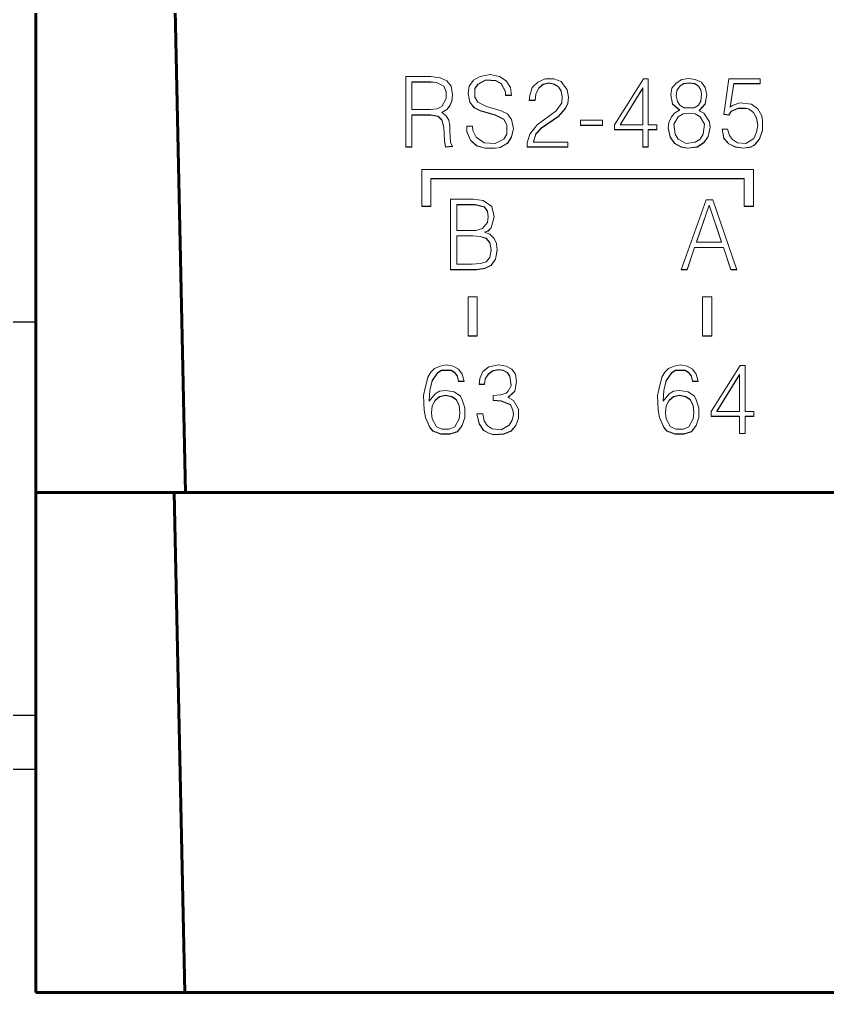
# Model space of a CAD drawing. Header units: millimetres. Extents: x 0 to 53000, y -591 to 24400.
# Drawn here: x 2784.81 to 2802.36, y 2860.15 to 2881.27 of the extents above; entities that cross this region are included whole.
import ezdxf
from ezdxf.enums import TextEntityAlignment as Align

# ---------------------------------------------------------------- set-up
doc = ezdxf.new("R2010")
doc.units = ezdxf.units.MM
doc.linetypes.add('K5LT_BASIC', pattern=[0])
doc.linetypes.add('K5LT_THIN', pattern=[0])
doc.layers.add('Основная', color=7, linetype='Continuous', lineweight=30)
doc.styles.add('текст', font='isocpeui.ttf')

# ---------------------------------------------------------------- blocks, each defined once
blk = doc.blocks.new('БП60А')
at = {"layer": 'Основная', "linetype": 'Continuous', "lineweight": 30}
for p, q in [((35, -23.7), (35, -30.3)), ((35, -30.3), (22.42, -30.3)), ((35, -30.3), (35, -38.836)), ((35, -38.836), (33.02, -38.836)), ((35, -40), (35, -38.836)), ((33.02, -40), (35, -40))]:
    blk.add_line(p, q, dxfattribs=at)
at = {"layer": 'Основная', "style": 'текст'}
blk.add_attdef('№', text='', height=20, dxfattribs=at).set_placement((16, -52), align=Align.MIDDLE_CENTER)
blk = doc.blocks.new('Программируемое реле ПР102')
at = {"layer": 'Основная', "linetype": 'K5LT_BASIC', "lineweight": 60}
for p, q in [((-3, -34), (-3, -22.5)), ((0, -22.5), (0.25, -34)), ((-3, -44.85), (-3, -34)), ((0.25, -34), (-3, -34)), ((0, -34), (0.236, -44.85)), ((116.75, -34), (0.25, -34)), ((0.236, -44.85), (-3, -44.85)), ((116.764, -44.85), (0.236, -44.85))]:
    blk.add_line(p, q, dxfattribs=at)
at = {"layer": 'Основная', "linetype": 'K5LT_THIN', "lineweight": 18}
for p, q in [((5.576, -24.97), (5.029, -24.97)), ((5.029, -24.97), (5.029, -26.501)), ((5.576, -25.084), (5.162, -25.084)), ((5.162, -25.084), (5.162, -25.09)), ((5.576, -25.09), (5.162, -25.09)), ((5.162, -25.09), (5.162, -25.689)), ((5.776, -24.996), (5.576, -24.97)), ((5.696, -25.098), (5.576, -25.084)), ((5.576, -25.084), (5.576, -25.09)), ((5.696, -25.103), (5.576, -25.09)), ((5.696, -25.098), (5.696, -25.103)), ((5.856, -25.177), (5.696, -25.098)), ((5.856, -25.183), (5.696, -25.103)), ((5.922, -25.063), (5.776, -24.996)), ((6.016, -25.183), (5.922, -25.063)), ((6.502, -25.05), (6.409, -25.183)), ((6.649, -24.97), (6.502, -25.05)), ((6.596, -25.138), (6.769, -25.044)), ((6.596, -25.143), (6.769, -25.05)), ((6.862, -24.93), (6.649, -24.97)), ((6.769, -25.044), (6.769, -25.05)), ((6.769, -25.044), (6.982, -25.058)), ((6.769, -25.05), (6.982, -25.063)), ((7.062, -24.97), (6.862, -24.93)), ((6.982, -25.058), (7.102, -25.124)), ((6.982, -25.058), (6.982, -25.063)), ((6.982, -25.063), (7.102, -25.129)), ((7.209, -25.063), (7.062, -24.97)), ((7.102, -25.124), (7.196, -25.297)), ((7.102, -25.124), (7.102, -25.129)), ((7.102, -25.129), (7.196, -25.303)), ((7.302, -25.209), (7.209, -25.063)), ((7.896, -25.09), (7.776, -25.209)), ((8.056, -25.023), (7.896, -25.09)), ((8.016, -25.138), (8.136, -25.111)), ((8.016, -25.143), (8.136, -25.116)), ((8.242, -25.023), (8.056, -25.023)), ((8.136, -25.111), (8.136, -25.116)), ((8.136, -25.111), (8.256, -25.138)), ((8.136, -25.116), (8.256, -25.143)), ((8.402, -25.076), (8.242, -25.023)), ((8.536, -25.263), (8.402, -25.076)), ((10.189, -25.023), (9.563, -26.021)), ((10.296, -25.023), (10.189, -25.023)), ((10.296, -26.021), (10.296, -25.023)), ((10.903, -25.116), (10.809, -25.223)), ((11.023, -25.036), (10.903, -25.116)), ((11.063, -25.124), (10.983, -25.177)), ((11.063, -25.129), (10.983, -25.183)), ((11.169, -25.01), (11.023, -25.036)), ((11.183, -25.111), (11.063, -25.124)), ((11.183, -25.116), (11.063, -25.129)), ((11.063, -25.124), (11.063, -25.129)), ((11.316, -25.036), (11.169, -25.01)), ((11.183, -25.111), (11.183, -25.116)), ((11.303, -25.124), (11.183, -25.111)), ((11.303, -25.129), (11.183, -25.116)), ((11.383, -25.177), (11.303, -25.124)), ((11.303, -25.124), (11.303, -25.129)), ((11.383, -25.183), (11.303, -25.129)), ((11.449, -25.09), (11.316, -25.036)), ((11.529, -25.209), (11.449, -25.09)), ((12.043, -25.023), (11.936, -25.795)), ((12.723, -25.023), (12.043, -25.023)), ((12.069, -25.63), (12.149, -25.124)), ((12.069, -25.635), (12.149, -25.129)), ((12.149, -25.124), (12.723, -25.124)), ((12.149, -25.124), (12.149, -25.129)), ((12.149, -25.129), (12.723, -25.129)), ((12.723, -25.129), (12.723, -25.023)), ((5.856, -25.177), (5.856, -25.183)), ((5.909, -25.297), (5.856, -25.177)), ((5.909, -25.303), (5.856, -25.183)), ((5.909, -25.297), (5.909, -25.303)), ((5.909, -25.449), (5.909, -25.303)), ((6.042, -25.369), (6.016, -25.183)), ((6.409, -25.183), (6.382, -25.342)), ((6.383, -25.339), (6.422, -25.524)), ((6.529, -25.231), (6.596, -25.138)), ((6.529, -25.236), (6.596, -25.143)), ((6.529, -25.231), (6.529, -25.236)), ((6.529, -25.422), (6.529, -25.236)), ((6.596, -25.138), (6.596, -25.143)), ((7.196, -25.297), (7.196, -25.303)), ((7.196, -25.303), (7.196, -25.382)), ((7.329, -25.382), (7.302, -25.209)), ((7.776, -25.209), (7.722, -25.382)), ((7.856, -25.351), (7.922, -25.217)), ((7.856, -25.356), (7.922, -25.223)), ((7.922, -25.217), (8.016, -25.138)), ((7.922, -25.223), (8.016, -25.143)), ((7.922, -25.217), (7.922, -25.223)), ((8.016, -25.138), (8.016, -25.143)), ((8.256, -25.138), (8.349, -25.191)), ((8.256, -25.138), (8.256, -25.143)), ((8.256, -25.143), (8.349, -25.196)), ((8.349, -25.191), (8.402, -25.284)), ((8.349, -25.191), (8.349, -25.196)), ((8.349, -25.196), (8.402, -25.289)), ((8.402, -25.284), (8.402, -25.289)), ((8.402, -25.284), (8.429, -25.417)), ((8.402, -25.289), (8.429, -25.422)), ((8.562, -25.422), (8.536, -25.263)), ((10.176, -25.217), (9.683, -26.016)), ((10.176, -25.223), (9.683, -26.021)), ((10.176, -25.217), (10.176, -25.223)), ((10.176, -26.021), (10.176, -25.223)), ((10.809, -25.223), (10.783, -25.369)), ((10.916, -25.271), (10.903, -25.39)), ((10.916, -25.276), (10.903, -25.396)), ((10.983, -25.177), (10.916, -25.271)), ((10.983, -25.183), (10.916, -25.276)), ((10.916, -25.271), (10.916, -25.276)), ((10.983, -25.177), (10.983, -25.183)), ((11.436, -25.257), (11.383, -25.177)), ((11.383, -25.177), (11.383, -25.183)), ((11.436, -25.263), (11.383, -25.183)), ((11.436, -25.257), (11.436, -25.263)), ((11.449, -25.351), (11.436, -25.257)), ((11.449, -25.356), (11.436, -25.263)), ((11.569, -25.369), (11.529, -25.209)), ((5.816, -25.622), (5.909, -25.449)), ((5.989, -25.603), (6.029, -25.497)), ((5.989, -25.609), (6.029, -25.502)), ((6.029, -25.497), (6.042, -25.367)), ((6.029, -25.502), (6.042, -25.369)), ((6.029, -25.497), (6.029, -25.502)), ((6.382, -25.342), (6.422, -25.529)), ((6.422, -25.524), (6.516, -25.643)), ((6.422, -25.524), (6.422, -25.529)), ((6.422, -25.529), (6.516, -25.649)), ((6.596, -25.529), (6.529, -25.422)), ((6.782, -25.622), (6.596, -25.529)), ((7.196, -25.377), (7.328, -25.377)), ((7.196, -25.382), (7.329, -25.382)), ((7.722, -25.382), (7.709, -25.489)), ((7.709, -25.489), (7.842, -25.489)), ((7.71, -25.484), (7.842, -25.484)), ((7.842, -25.484), (7.856, -25.351)), ((7.842, -25.489), (7.856, -25.356)), ((7.842, -25.484), (7.842, -25.489)), ((7.856, -25.351), (7.856, -25.356)), ((8.416, -25.542), (8.296, -25.715)), ((8.429, -25.422), (8.416, -25.542)), ((8.429, -25.417), (8.429, -25.422)), ((8.496, -25.657), (8.549, -25.55)), ((8.549, -25.55), (8.562, -25.42)), ((8.549, -25.555), (8.562, -25.422)), ((8.549, -25.55), (8.549, -25.555)), ((10.783, -25.366), (10.823, -25.564)), ((10.783, -25.369), (10.823, -25.569)), ((10.903, -25.39), (10.903, -25.396)), ((10.903, -25.396), (10.929, -25.516)), ((10.929, -25.516), (10.983, -25.595)), ((11.383, -25.595), (11.436, -25.502)), ((11.436, -25.502), (11.449, -25.356)), ((11.449, -25.351), (11.449, -25.356)), ((11.529, -25.564), (11.569, -25.367)), ((11.529, -25.569), (11.569, -25.369)), ((12.283, -25.542), (12.136, -25.595)), ((12.536, -25.569), (12.283, -25.542)), ((5.162, -25.689), (5.562, -25.689)), ((5.562, -25.689), (5.709, -25.675)), ((5.709, -25.675), (5.816, -25.622)), ((5.816, -25.75), (5.922, -25.683)), ((5.816, -25.755), (5.922, -25.689)), ((5.816, -25.75), (5.816, -25.755)), ((5.909, -25.822), (5.816, -25.755)), ((5.922, -25.683), (5.989, -25.603)), ((5.922, -25.689), (5.989, -25.609)), ((5.922, -25.683), (5.922, -25.689)), ((5.989, -25.603), (5.989, -25.609)), ((6.516, -25.643), (6.649, -25.71)), ((6.516, -25.643), (6.516, -25.649)), ((6.516, -25.649), (6.649, -25.715)), ((6.649, -25.71), (6.969, -25.803)), ((6.649, -25.71), (6.649, -25.715)), ((6.649, -25.715), (6.969, -25.808)), ((7.102, -25.715), (6.782, -25.622)), ((7.236, -25.782), (7.102, -25.715)), ((8.296, -25.715), (7.882, -26.021)), ((8.349, -25.83), (8.496, -25.657)), ((8.349, -25.835), (8.496, -25.662)), ((8.496, -25.662), (8.549, -25.555)), ((8.496, -25.657), (8.496, -25.662)), ((10.823, -25.564), (10.969, -25.697)), ((10.823, -25.564), (10.823, -25.569)), ((10.823, -25.569), (10.969, -25.702)), ((10.969, -25.702), (10.863, -25.768)), ((10.969, -25.697), (10.969, -25.702)), ((10.983, -25.595), (11.076, -25.649)), ((11.183, -25.763), (11.049, -25.777)), ((11.076, -25.649), (11.289, -25.649)), ((11.183, -25.763), (11.183, -25.768)), ((11.316, -25.777), (11.183, -25.763)), ((11.289, -25.649), (11.383, -25.595)), ((11.396, -25.71), (11.529, -25.564)), ((11.396, -25.715), (11.529, -25.569)), ((11.396, -25.71), (11.396, -25.715)), ((11.503, -25.768), (11.396, -25.715)), ((11.529, -25.564), (11.529, -25.569)), ((12.043, -25.803), (12.096, -25.723)), ((12.043, -25.808), (12.096, -25.728)), ((12.136, -25.595), (12.069, -25.635)), ((12.069, -25.63), (12.069, -25.635)), ((12.096, -25.723), (12.243, -25.657)), ((12.096, -25.728), (12.243, -25.662)), ((12.096, -25.723), (12.096, -25.728)), ((12.243, -25.657), (12.403, -25.657)), ((12.243, -25.657), (12.243, -25.662)), ((12.243, -25.662), (12.403, -25.662)), ((12.403, -25.657), (12.403, -25.662)), ((12.403, -25.657), (12.469, -25.67)), ((12.403, -25.662), (12.469, -25.675)), ((12.469, -25.67), (12.576, -25.75)), ((12.469, -25.67), (12.469, -25.675)), ((12.469, -25.675), (12.576, -25.755)), ((12.67, -25.675), (12.536, -25.569)), ((12.576, -25.75), (12.576, -25.755)), ((12.576, -25.75), (12.643, -25.87)), ((12.576, -25.755), (12.643, -25.875)), ((12.763, -25.822), (12.67, -25.675)), ((5.162, -25.803), (5.162, -25.808)), ((5.162, -25.803), (5.576, -25.803)), ((5.162, -26.501), (5.162, -25.808)), ((5.162, -25.808), (5.576, -25.808)), ((5.576, -25.803), (5.736, -25.83)), ((5.576, -25.803), (5.576, -25.808)), ((5.576, -25.808), (5.736, -25.835)), ((5.736, -25.83), (5.816, -25.91)), ((5.736, -25.83), (5.736, -25.835)), ((5.736, -25.835), (5.816, -25.915)), ((5.816, -25.91), (5.816, -25.915)), ((5.816, -25.91), (5.856, -26.069)), ((5.816, -25.915), (5.856, -26.075)), ((5.962, -25.915), (5.909, -25.822)), ((5.989, -26.035), (5.962, -25.915)), ((6.969, -25.803), (6.969, -25.808)), ((6.969, -25.803), (7.156, -25.896)), ((6.969, -25.808), (7.156, -25.902)), ((7.156, -25.896), (7.156, -25.902)), ((7.156, -25.896), (7.222, -26.016)), ((7.156, -25.902), (7.222, -26.021)), ((7.329, -25.902), (7.236, -25.782)), ((7.369, -26.101), (7.329, -25.902)), ((7.976, -26.083), (8.349, -25.83)), ((7.976, -26.088), (8.349, -25.835)), ((8.349, -25.83), (8.349, -25.835)), ((9.303, -25.915), (8.823, -25.915)), ((8.823, -25.915), (8.823, -26.035)), ((9.303, -26.035), (9.303, -25.915)), ((10.743, -25.968), (10.729, -26.088)), ((10.796, -25.848), (10.743, -25.968)), ((10.863, -25.768), (10.796, -25.848)), ((10.943, -25.843), (10.849, -26.003)), ((10.943, -25.848), (10.849, -26.008)), ((11.049, -25.777), (10.943, -25.843)), ((11.049, -25.782), (10.943, -25.848)), ((10.943, -25.843), (10.943, -25.848)), ((11.183, -25.768), (11.049, -25.782)), ((11.049, -25.777), (11.049, -25.782)), ((11.316, -25.782), (11.183, -25.768)), ((11.316, -25.777), (11.316, -25.782)), ((11.423, -25.843), (11.316, -25.777)), ((11.423, -25.848), (11.316, -25.782)), ((11.516, -26.003), (11.423, -25.843)), ((11.423, -25.843), (11.423, -25.848)), ((11.516, -26.008), (11.423, -25.848)), ((11.623, -25.955), (11.503, -25.768)), ((11.636, -26.075), (11.623, -25.955)), ((11.936, -25.795), (12.043, -25.808)), ((11.937, -25.79), (12.043, -25.803)), ((12.043, -25.803), (12.043, -25.808)), ((12.643, -25.87), (12.643, -25.875)), ((12.643, -25.87), (12.67, -26.029)), ((12.643, -25.875), (12.67, -26.035)), ((12.776, -25.928), (12.763, -25.822)), ((12.776, -26.141), (12.776, -25.928)), ((5.856, -26.069), (5.869, -26.362)), ((5.856, -26.069), (5.856, -26.075)), ((5.856, -26.075), (5.869, -26.367)), ((5.989, -26.168), (5.989, -26.035)), ((6.002, -26.394), (5.989, -26.168)), ((6.476, -26.048), (6.356, -26.048)), ((6.356, -26.048), (6.356, -26.168)), ((6.356, -26.163), (6.436, -26.349)), ((6.356, -26.168), (6.436, -26.354)), ((6.489, -26.141), (6.476, -26.048)), ((6.556, -26.288), (6.489, -26.141)), ((7.222, -26.016), (7.222, -26.021)), ((7.222, -26.021), (7.222, -26.221)), ((7.329, -26.282), (7.369, -26.099)), ((7.329, -26.288), (7.369, -26.101)), ((7.882, -26.021), (7.722, -26.221)), ((7.856, -26.216), (7.976, -26.083)), ((7.856, -26.221), (7.976, -26.088)), ((7.976, -26.083), (7.976, -26.088)), ((8.823, -26.029), (9.303, -26.029)), ((8.823, -26.035), (9.303, -26.035)), ((9.563, -26.021), (9.563, -26.128)), ((9.563, -26.123), (10.176, -26.123)), ((9.563, -26.128), (10.176, -26.128)), ((9.683, -26.016), (9.683, -26.021)), ((9.683, -26.021), (10.176, -26.021)), ((10.176, -26.123), (10.176, -26.128)), ((10.176, -26.128), (10.176, -26.501)), ((10.483, -26.021), (10.296, -26.021)), ((10.296, -26.123), (10.296, -26.128)), ((10.296, -26.123), (10.483, -26.123)), ((10.296, -26.501), (10.296, -26.128)), ((10.296, -26.128), (10.483, -26.128)), ((10.483, -26.128), (10.483, -26.021)), ((10.729, -26.088), (10.769, -26.288)), ((10.73, -26.085), (10.769, -26.282)), ((10.849, -26.003), (10.849, -26.008)), ((10.849, -26.008), (10.876, -26.221)), ((11.489, -26.221), (11.516, -26.008)), ((11.516, -26.003), (11.516, -26.008)), ((11.596, -26.269), (11.636, -26.071)), ((11.596, -26.274), (11.636, -26.075)), ((12.016, -26.115), (11.896, -26.115)), ((11.896, -26.115), (11.936, -26.314)), ((11.897, -26.115), (11.936, -26.309)), ((12.056, -26.248), (12.016, -26.115)), ((12.643, -26.181), (12.589, -26.314)), ((12.67, -26.035), (12.643, -26.181)), ((12.67, -26.029), (12.67, -26.035)), ((12.71, -26.322), (12.776, -26.136)), ((12.71, -26.328), (12.776, -26.141)), ((5.869, -26.362), (5.896, -26.495)), ((5.869, -26.362), (5.869, -26.367)), ((5.869, -26.367), (5.896, -26.501)), ((6.042, -26.487), (6.002, -26.394)), ((6.436, -26.349), (6.436, -26.354)), ((6.436, -26.349), (6.569, -26.469)), ((6.436, -26.354), (6.569, -26.474)), ((6.729, -26.407), (6.556, -26.288)), ((7.156, -26.328), (6.969, -26.421)), ((7.222, -26.221), (7.156, -26.328)), ((7.236, -26.415), (7.329, -26.282)), ((7.236, -26.421), (7.329, -26.288)), ((7.329, -26.282), (7.329, -26.288)), ((7.722, -26.221), (7.669, -26.407)), ((7.802, -26.389), (7.856, -26.216)), ((7.802, -26.394), (7.856, -26.221)), ((7.802, -26.389), (7.802, -26.394)), ((8.549, -26.394), (7.802, -26.394)), ((7.856, -26.216), (7.856, -26.221)), ((8.549, -26.501), (8.549, -26.394)), ((10.769, -26.282), (10.863, -26.415)), ((10.769, -26.282), (10.769, -26.288)), ((10.769, -26.288), (10.863, -26.421)), ((10.876, -26.221), (10.943, -26.328)), ((10.943, -26.328), (11.116, -26.421)), ((11.116, -26.421), (11.316, -26.394)), ((11.316, -26.394), (11.423, -26.328)), ((11.423, -26.328), (11.489, -26.221)), ((11.503, -26.402), (11.596, -26.269)), ((11.503, -26.407), (11.596, -26.274)), ((11.596, -26.269), (11.596, -26.274)), ((11.936, -26.309), (11.936, -26.314)), ((11.936, -26.309), (12.043, -26.429)), ((11.936, -26.314), (12.043, -26.434)), ((12.123, -26.341), (12.056, -26.248)), ((12.229, -26.407), (12.123, -26.341)), ((12.589, -26.314), (12.416, -26.421)), ((12.603, -26.455), (12.71, -26.322)), ((12.603, -26.461), (12.71, -26.328)), ((12.71, -26.322), (12.71, -26.328)), ((5.029, -26.495), (5.162, -26.495)), ((5.029, -26.501), (5.162, -26.501)), ((5.896, -26.495), (6.04, -26.482)), ((5.896, -26.501), (6.042, -26.487)), ((5.896, -26.495), (5.896, -26.501)), ((6.569, -26.469), (6.756, -26.522)), ((6.569, -26.469), (6.569, -26.474)), ((6.569, -26.474), (6.756, -26.527)), ((6.969, -26.421), (6.729, -26.407)), ((6.756, -26.522), (6.969, -26.522)), ((6.756, -26.522), (6.756, -26.527)), ((6.756, -26.527), (6.969, -26.527)), ((6.969, -26.522), (7.076, -26.509)), ((6.969, -26.527), (7.076, -26.514)), ((6.969, -26.522), (6.969, -26.527)), ((7.076, -26.509), (7.236, -26.415)), ((7.076, -26.514), (7.236, -26.421)), ((7.076, -26.509), (7.076, -26.514)), ((7.236, -26.415), (7.236, -26.421)), ((7.669, -26.407), (7.669, -26.501)), ((7.669, -26.495), (8.549, -26.495)), ((7.669, -26.501), (8.549, -26.501)), ((10.176, -26.495), (10.296, -26.495)), ((10.176, -26.501), (10.296, -26.501)), ((10.863, -26.415), (10.863, -26.421)), ((10.863, -26.415), (11.009, -26.495)), ((10.863, -26.421), (11.009, -26.501)), ((11.009, -26.495), (11.009, -26.501)), ((11.009, -26.495), (11.156, -26.522)), ((11.009, -26.501), (11.156, -26.527)), ((11.156, -26.522), (11.356, -26.495)), ((11.156, -26.527), (11.356, -26.501)), ((11.156, -26.522), (11.156, -26.527)), ((11.356, -26.495), (11.503, -26.402)), ((11.356, -26.501), (11.503, -26.407)), ((11.356, -26.495), (11.356, -26.501)), ((11.503, -26.402), (11.503, -26.407)), ((12.043, -26.429), (12.189, -26.495)), ((12.043, -26.429), (12.043, -26.434)), ((12.043, -26.434), (12.189, -26.501)), ((12.189, -26.495), (12.189, -26.501)), ((12.189, -26.495), (12.363, -26.522)), ((12.189, -26.501), (12.363, -26.527)), ((12.416, -26.421), (12.229, -26.407)), ((12.363, -26.522), (12.523, -26.495)), ((12.363, -26.527), (12.523, -26.501)), ((12.363, -26.522), (12.363, -26.527)), ((12.523, -26.495), (12.603, -26.455)), ((12.523, -26.501), (12.603, -26.461)), ((12.523, -26.495), (12.523, -26.501)), ((12.603, -26.455), (12.603, -26.461)), ((5.376, -26.99), (5.376, -27.788)), ((12.576, -26.99), (5.376, -26.99)), ((12.576, -27.789), (12.576, -26.99)), ((5.576, -27.184), (5.576, -27.189)), ((5.576, -27.184), (12.376, -27.185)), ((5.576, -27.788), (5.576, -27.189)), ((5.576, -27.189), (12.376, -27.19)), ((12.376, -27.185), (12.376, -27.19)), ((12.376, -27.19), (12.376, -27.789)), ((6.496, -27.632), (6.003, -27.632)), ((6.003, -27.632), (6.003, -29.163)), ((6.71, -27.659), (6.496, -27.632)), ((6.896, -27.792), (6.71, -27.659)), ((11.552, -27.645), (11.006, -29.163)), ((11.699, -27.645), (11.552, -27.645)), ((12.219, -29.163), (11.699, -27.645)), ((5.376, -27.783), (5.576, -27.783)), ((5.376, -27.788), (5.576, -27.788)), ((6.136, -27.746), (6.136, -27.752)), ((6.536, -27.746), (6.136, -27.746)), ((6.136, -27.752), (6.136, -28.311)), ((6.536, -27.752), (6.136, -27.752)), ((6.536, -27.746), (6.536, -27.752)), ((6.736, -27.8), (6.536, -27.746)), ((6.736, -27.805), (6.536, -27.752)), ((6.736, -27.8), (6.736, -27.805)), ((6.803, -27.893), (6.736, -27.8)), ((6.803, -27.898), (6.736, -27.805)), ((6.95, -28.018), (6.896, -27.792)), ((11.619, -27.76), (11.339, -28.559)), ((11.619, -27.765), (11.339, -28.564)), ((11.886, -28.559), (11.619, -27.76)), ((11.619, -27.76), (11.619, -27.765)), ((11.886, -28.564), (11.619, -27.765)), ((12.376, -27.784), (12.576, -27.784)), ((12.376, -27.789), (12.576, -27.789)), ((6.803, -27.893), (6.803, -27.898)), ((6.816, -28.013), (6.803, -27.893)), ((6.816, -28.018), (6.803, -27.898)), ((6.803, -28.138), (6.816, -28.018)), ((6.816, -28.013), (6.816, -28.018)), ((6.883, -28.252), (6.949, -28.015)), ((6.883, -28.258), (6.95, -28.018)), ((6.55, -28.311), (6.696, -28.271)), ((6.696, -28.271), (6.803, -28.138)), ((6.816, -28.319), (6.883, -28.252)), ((6.816, -28.324), (6.883, -28.258)), ((6.883, -28.252), (6.883, -28.258)), ((6.136, -28.311), (6.55, -28.311)), ((6.483, -28.426), (6.136, -28.426)), ((6.136, -28.426), (6.136, -28.431)), ((6.136, -28.431), (6.136, -29.043)), ((6.483, -28.431), (6.136, -28.431)), ((6.483, -28.426), (6.483, -28.431)), ((6.643, -28.439), (6.483, -28.426)), ((6.643, -28.444), (6.483, -28.431)), ((6.776, -28.479), (6.643, -28.439)), ((6.643, -28.439), (6.643, -28.444)), ((6.776, -28.484), (6.643, -28.444)), ((6.736, -28.346), (6.816, -28.319)), ((6.736, -28.351), (6.816, -28.324)), ((6.736, -28.346), (6.736, -28.351)), ((6.856, -28.391), (6.736, -28.351)), ((6.856, -28.572), (6.776, -28.479)), ((6.776, -28.479), (6.776, -28.484)), ((6.856, -28.577), (6.776, -28.484)), ((6.816, -28.319), (6.816, -28.324)), ((6.95, -28.484), (6.856, -28.391)), ((7.003, -28.591), (6.95, -28.484)), ((6.856, -28.572), (6.856, -28.577)), ((6.883, -28.732), (6.856, -28.572)), ((6.883, -28.737), (6.856, -28.577)), ((7.016, -28.737), (7.003, -28.591)), ((11.139, -29.158), (11.299, -28.679)), ((11.139, -29.163), (11.299, -28.684)), ((11.299, -28.679), (11.299, -28.684)), ((11.299, -28.679), (11.926, -28.679)), ((11.299, -28.684), (11.926, -28.684)), ((11.339, -28.559), (11.339, -28.564)), ((11.339, -28.564), (11.886, -28.564)), ((11.886, -28.559), (11.886, -28.564)), ((11.926, -28.679), (12.086, -29.158)), ((11.926, -28.679), (11.926, -28.684)), ((11.926, -28.684), (12.086, -29.163)), ((6.776, -28.99), (6.856, -28.897)), ((6.856, -28.897), (6.883, -28.737)), ((6.883, -28.732), (6.883, -28.737)), ((6.883, -29.065), (6.976, -28.931)), ((6.976, -28.931), (7.016, -28.733)), ((6.976, -28.937), (7.016, -28.737)), ((6.976, -28.931), (6.976, -28.937)), ((6.136, -29.043), (6.47, -29.043)), ((6.47, -29.043), (6.656, -29.03)), ((6.563, -29.158), (6.75, -29.131)), ((6.563, -29.163), (6.75, -29.136)), ((6.656, -29.03), (6.776, -28.99)), ((6.75, -29.131), (6.883, -29.065)), ((6.75, -29.136), (6.883, -29.07)), ((6.75, -29.131), (6.75, -29.136)), ((6.883, -29.07), (6.976, -28.937)), ((6.883, -29.065), (6.883, -29.07)), ((6.003, -29.158), (6.563, -29.158)), ((6.003, -29.163), (6.563, -29.163)), ((6.563, -29.158), (6.563, -29.163)), ((11.006, -29.163), (11.139, -29.163)), ((11.007, -29.158), (11.139, -29.158)), ((11.139, -29.158), (11.139, -29.163)), ((12.086, -29.158), (12.086, -29.163)), ((12.086, -29.158), (12.217, -29.158)), ((12.086, -29.163), (12.219, -29.163)), ((6.382, -29.754), (6.382, -30.603)), ((6.582, -29.754), (6.382, -29.754)), ((6.582, -30.603), (6.582, -29.754)), ((11.672, -29.754), (11.472, -29.754)), ((11.472, -29.754), (11.472, -30.603)), ((11.672, -30.603), (11.672, -29.754)), ((6.382, -30.598), (6.582, -30.598)), ((6.382, -30.603), (6.582, -30.603)), ((11.472, -30.598), (11.672, -30.598)), ((11.472, -30.603), (11.672, -30.603)), ((5.91, -31.229), (5.776, -31.256)), ((6.056, -31.256), (5.91, -31.229)), ((7.05, -31.229), (6.836, -31.269)), ((7.21, -31.256), (7.05, -31.229)), ((10.99, -31.229), (10.856, -31.256)), ((11.136, -31.256), (10.99, -31.229)), ((12.29, -31.242), (11.663, -32.241)), ((12.396, -31.242), (12.29, -31.242)), ((12.396, -32.241), (12.396, -31.242)), ((5.576, -31.389), (5.51, -31.495)), ((5.656, -31.309), (5.576, -31.389)), ((5.603, -31.57), (5.723, -31.397)), ((5.603, -31.575), (5.723, -31.402)), ((5.776, -31.256), (5.656, -31.309)), ((5.723, -31.397), (5.803, -31.344)), ((5.723, -31.402), (5.803, -31.349)), ((5.723, -31.397), (5.723, -31.402)), ((5.803, -31.344), (5.803, -31.349)), ((5.803, -31.344), (6.016, -31.344)), ((5.803, -31.349), (6.016, -31.349)), ((6.016, -31.344), (6.096, -31.397)), ((6.016, -31.344), (6.016, -31.349)), ((6.016, -31.349), (6.096, -31.402)), ((6.176, -31.322), (6.056, -31.256)), ((6.096, -31.397), (6.15, -31.477)), ((6.096, -31.397), (6.096, -31.402)), ((6.096, -31.402), (6.15, -31.482)), ((6.256, -31.429), (6.176, -31.322)), ((6.296, -31.588), (6.256, -31.429)), ((6.703, -31.375), (6.636, -31.522)), ((6.836, -31.269), (6.703, -31.375)), ((6.756, -31.53), (6.823, -31.423)), ((6.756, -31.535), (6.823, -31.429)), ((6.823, -31.423), (6.916, -31.357)), ((6.823, -31.429), (6.916, -31.362)), ((6.823, -31.423), (6.823, -31.429)), ((6.916, -31.357), (7.036, -31.33)), ((6.916, -31.362), (7.036, -31.335)), ((6.916, -31.357), (6.916, -31.362)), ((7.036, -31.33), (7.143, -31.344)), ((7.036, -31.33), (7.036, -31.335)), ((7.036, -31.335), (7.143, -31.349)), ((7.143, -31.344), (7.143, -31.349)), ((7.143, -31.344), (7.236, -31.397)), ((7.143, -31.349), (7.236, -31.402)), ((7.33, -31.322), (7.21, -31.256)), ((7.236, -31.397), (7.29, -31.477)), ((7.236, -31.397), (7.236, -31.402)), ((7.236, -31.402), (7.29, -31.482)), ((7.41, -31.429), (7.33, -31.322)), ((7.436, -31.588), (7.41, -31.429)), ((10.656, -31.389), (10.59, -31.495)), ((10.736, -31.309), (10.656, -31.389)), ((10.683, -31.57), (10.803, -31.397)), ((10.683, -31.575), (10.803, -31.402)), ((10.856, -31.256), (10.736, -31.309)), ((10.803, -31.397), (10.883, -31.344)), ((10.803, -31.402), (10.883, -31.349)), ((10.803, -31.397), (10.803, -31.402)), ((10.883, -31.344), (11.096, -31.344)), ((10.883, -31.344), (10.883, -31.349)), ((10.883, -31.349), (11.096, -31.349)), ((11.096, -31.344), (11.176, -31.397)), ((11.096, -31.344), (11.096, -31.349)), ((11.096, -31.349), (11.176, -31.402)), ((11.256, -31.322), (11.136, -31.256)), ((11.176, -31.397), (11.176, -31.402)), ((11.176, -31.397), (11.23, -31.477)), ((11.176, -31.402), (11.23, -31.482)), ((11.336, -31.429), (11.256, -31.322)), ((11.376, -31.588), (11.336, -31.429)), ((12.276, -31.437), (11.783, -32.236)), ((12.276, -31.442), (11.783, -32.241)), ((12.276, -31.437), (12.276, -31.442)), ((12.276, -32.241), (12.276, -31.442)), ((5.51, -31.495), (5.443, -31.762)), ((5.55, -31.783), (5.603, -31.57)), ((5.55, -31.788), (5.603, -31.575)), ((5.603, -31.57), (5.603, -31.575)), ((6.15, -31.477), (6.176, -31.583)), ((6.15, -31.477), (6.15, -31.482)), ((6.15, -31.482), (6.176, -31.588)), ((6.176, -31.583), (6.295, -31.583)), ((6.176, -31.583), (6.176, -31.588)), ((6.176, -31.588), (6.296, -31.588)), ((6.636, -31.522), (6.623, -31.655)), ((6.623, -31.65), (6.743, -31.65)), ((6.623, -31.655), (6.743, -31.655)), ((6.743, -31.65), (6.756, -31.53)), ((6.743, -31.655), (6.756, -31.535)), ((6.743, -31.65), (6.743, -31.655)), ((6.756, -31.53), (6.756, -31.535)), ((7.29, -31.477), (7.29, -31.482)), ((7.29, -31.477), (7.316, -31.676)), ((7.29, -31.482), (7.316, -31.682)), ((7.316, -31.676), (7.316, -31.682)), ((7.396, -31.796), (7.436, -31.586)), ((7.396, -31.801), (7.436, -31.588)), ((10.59, -31.495), (10.523, -31.762)), ((10.63, -31.783), (10.683, -31.57)), ((10.63, -31.788), (10.683, -31.575)), ((10.683, -31.57), (10.683, -31.575)), ((11.23, -31.477), (11.256, -31.583)), ((11.23, -31.477), (11.23, -31.482)), ((11.23, -31.482), (11.256, -31.588)), ((11.256, -31.583), (11.256, -31.588)), ((11.256, -31.583), (11.375, -31.583)), ((11.256, -31.588), (11.376, -31.588)), ((5.443, -31.762), (5.416, -31.895)), ((5.536, -32.009), (5.55, -31.783)), ((5.536, -32.015), (5.55, -31.788)), ((5.67, -31.855), (5.536, -32.015)), ((5.55, -31.783), (5.55, -31.788)), ((5.763, -31.801), (5.67, -31.855)), ((5.896, -31.788), (5.763, -31.801)), ((6.083, -31.815), (5.896, -31.788)), ((6.216, -31.908), (6.083, -31.815)), ((7.09, -31.881), (6.93, -31.895)), ((7.21, -31.841), (7.09, -31.881)), ((7.25, -31.801), (7.21, -31.841)), ((7.316, -31.682), (7.25, -31.801)), ((7.25, -31.929), (7.396, -31.796)), ((7.25, -31.935), (7.396, -31.801)), ((7.396, -31.796), (7.396, -31.801)), ((10.523, -31.762), (10.496, -31.895)), ((10.616, -32.009), (10.63, -31.783)), ((10.616, -32.015), (10.63, -31.788)), ((10.75, -31.855), (10.616, -32.015)), ((10.63, -31.783), (10.63, -31.788)), ((10.843, -31.801), (10.75, -31.855)), ((10.976, -31.788), (10.843, -31.801)), ((11.163, -31.815), (10.976, -31.788)), ((11.296, -31.908), (11.163, -31.815)), ((5.416, -31.894), (5.43, -32.209)), ((5.416, -31.895), (5.43, -32.214)), ((5.536, -32.009), (5.536, -32.015)), ((5.67, -31.996), (5.603, -32.116)), ((5.67, -32.001), (5.603, -32.121)), ((5.763, -31.916), (5.67, -31.996)), ((5.763, -31.921), (5.67, -32.001)), ((5.67, -31.996), (5.67, -32.001)), ((5.896, -31.889), (5.763, -31.916)), ((5.896, -31.895), (5.763, -31.921)), ((5.763, -31.916), (5.763, -31.921)), ((6.03, -31.916), (5.896, -31.889)), ((5.896, -31.889), (5.896, -31.895)), ((6.03, -31.921), (5.896, -31.895)), ((6.123, -31.983), (6.03, -31.916)), ((6.03, -31.916), (6.03, -31.921)), ((6.123, -31.988), (6.03, -31.921)), ((6.19, -32.102), (6.123, -31.983)), ((6.123, -31.983), (6.123, -31.988)), ((6.19, -32.108), (6.123, -31.988)), ((6.256, -31.988), (6.216, -31.908)), ((6.31, -32.161), (6.256, -31.988)), ((6.93, -31.895), (6.93, -32.001)), ((6.93, -31.996), (7.103, -32.009)), ((6.93, -32.001), (7.103, -32.015)), ((7.103, -32.009), (7.303, -32.089)), ((7.103, -32.009), (7.103, -32.015)), ((7.103, -32.015), (7.303, -32.094)), ((7.25, -31.929), (7.25, -31.935)), ((7.37, -32.001), (7.25, -31.935)), ((7.303, -32.089), (7.303, -32.094)), ((7.303, -32.089), (7.356, -32.209)), ((7.303, -32.094), (7.356, -32.214)), ((7.476, -32.188), (7.37, -32.001)), ((10.496, -31.894), (10.51, -32.209)), ((10.496, -31.895), (10.51, -32.214)), ((10.616, -32.009), (10.616, -32.015)), ((10.75, -31.996), (10.683, -32.116)), ((10.75, -32.001), (10.683, -32.121)), ((10.843, -31.916), (10.75, -31.996)), ((10.843, -31.921), (10.75, -32.001)), ((10.75, -31.996), (10.75, -32.001)), ((10.976, -31.889), (10.843, -31.916)), ((10.976, -31.895), (10.843, -31.921)), ((10.843, -31.916), (10.843, -31.921)), ((10.976, -31.889), (10.976, -31.895)), ((11.11, -31.916), (10.976, -31.889)), ((11.11, -31.921), (10.976, -31.895)), ((11.203, -31.983), (11.11, -31.916)), ((11.11, -31.916), (11.11, -31.921)), ((11.203, -31.988), (11.11, -31.921)), ((11.203, -31.983), (11.203, -31.988)), ((11.27, -32.102), (11.203, -31.983)), ((11.27, -32.108), (11.203, -31.988)), ((11.336, -31.988), (11.296, -31.908)), ((11.39, -32.161), (11.336, -31.988)), ((5.43, -32.209), (5.456, -32.369)), ((5.43, -32.209), (5.43, -32.214)), ((5.43, -32.214), (5.456, -32.374)), ((5.603, -32.116), (5.59, -32.262)), ((5.603, -32.121), (5.59, -32.267)), ((5.59, -32.262), (5.59, -32.267)), ((5.59, -32.267), (5.603, -32.401)), ((5.603, -32.116), (5.603, -32.121)), ((6.203, -32.262), (6.19, -32.102)), ((6.19, -32.102), (6.19, -32.108)), ((6.203, -32.267), (6.19, -32.108)), ((6.19, -32.401), (6.203, -32.267)), ((6.203, -32.262), (6.203, -32.267)), ((6.31, -32.374), (6.31, -32.161)), ((6.57, -32.294), (6.623, -32.507)), ((6.703, -32.294), (6.57, -32.294)), ((6.571, -32.294), (6.623, -32.502)), ((6.73, -32.441), (6.703, -32.294)), ((7.37, -32.307), (7.343, -32.427)), ((7.356, -32.209), (7.356, -32.214)), ((7.356, -32.209), (7.37, -32.302)), ((7.356, -32.214), (7.37, -32.307)), ((7.37, -32.302), (7.37, -32.307)), ((7.476, -32.387), (7.476, -32.188)), ((10.51, -32.209), (10.536, -32.369)), ((10.51, -32.209), (10.51, -32.214)), ((10.51, -32.214), (10.536, -32.374)), ((10.683, -32.116), (10.67, -32.262)), ((10.683, -32.121), (10.67, -32.267)), ((10.67, -32.262), (10.67, -32.267)), ((10.67, -32.267), (10.683, -32.401)), ((10.683, -32.116), (10.683, -32.121)), ((11.283, -32.262), (11.27, -32.102)), ((11.27, -32.102), (11.27, -32.108)), ((11.283, -32.267), (11.27, -32.108)), ((11.27, -32.401), (11.283, -32.267)), ((11.283, -32.262), (11.283, -32.267)), ((11.39, -32.374), (11.39, -32.161)), ((11.663, -32.241), (11.663, -32.347)), ((11.783, -32.236), (11.783, -32.241)), ((11.783, -32.241), (12.276, -32.241)), ((12.583, -32.241), (12.396, -32.241)), ((12.583, -32.347), (12.583, -32.241)), ((5.456, -32.369), (5.456, -32.374)), ((5.456, -32.369), (5.55, -32.582)), ((5.456, -32.374), (5.55, -32.587)), ((5.603, -32.401), (5.696, -32.574)), ((6.096, -32.574), (6.19, -32.401)), ((6.256, -32.542), (6.31, -32.369)), ((6.256, -32.547), (6.31, -32.374)), ((6.623, -32.502), (6.623, -32.507)), ((6.623, -32.502), (6.716, -32.648)), ((6.623, -32.507), (6.716, -32.654)), ((6.796, -32.547), (6.73, -32.441)), ((7.343, -32.427), (7.276, -32.534)), ((7.423, -32.542), (7.476, -32.382)), ((7.423, -32.547), (7.476, -32.387)), ((10.536, -32.369), (10.536, -32.374)), ((10.536, -32.369), (10.63, -32.582)), ((10.536, -32.374), (10.63, -32.587)), ((10.683, -32.401), (10.776, -32.574)), ((11.176, -32.574), (11.27, -32.401)), ((11.336, -32.542), (11.39, -32.369)), ((11.336, -32.547), (11.39, -32.374)), ((11.663, -32.342), (12.276, -32.342)), ((11.663, -32.347), (12.276, -32.347)), ((12.276, -32.342), (12.276, -32.347)), ((12.276, -32.347), (12.276, -32.72)), ((12.396, -32.342), (12.583, -32.342)), ((12.396, -32.342), (12.396, -32.347)), ((12.396, -32.347), (12.583, -32.347)), ((12.396, -32.72), (12.396, -32.347)), ((5.55, -32.582), (5.616, -32.662)), ((5.55, -32.582), (5.55, -32.587)), ((5.55, -32.587), (5.616, -32.667)), ((5.616, -32.662), (5.616, -32.667)), ((5.616, -32.662), (5.79, -32.728)), ((5.616, -32.667), (5.79, -32.734)), ((5.696, -32.574), (5.816, -32.627)), ((5.79, -32.728), (5.79, -32.734)), ((5.79, -32.728), (5.99, -32.728)), ((5.816, -32.627), (5.976, -32.627)), ((5.976, -32.627), (6.096, -32.574)), ((5.99, -32.728), (6.15, -32.675)), ((5.99, -32.734), (6.15, -32.68)), ((5.99, -32.728), (5.99, -32.734)), ((6.15, -32.675), (6.256, -32.542)), ((6.15, -32.68), (6.256, -32.547)), ((6.15, -32.675), (6.15, -32.68)), ((6.256, -32.542), (6.256, -32.547)), ((6.716, -32.648), (6.85, -32.715)), ((6.716, -32.648), (6.716, -32.654)), ((6.716, -32.654), (6.85, -32.72)), ((6.903, -32.614), (6.796, -32.547)), ((6.85, -32.715), (6.85, -32.72)), ((6.85, -32.715), (6.943, -32.742)), ((6.85, -32.72), (6.943, -32.747)), ((7.103, -32.64), (6.903, -32.614)), ((6.943, -32.742), (7.156, -32.728)), ((7.276, -32.534), (7.103, -32.64)), ((7.156, -32.728), (7.316, -32.662)), ((7.156, -32.734), (7.316, -32.667)), ((7.156, -32.728), (7.156, -32.734)), ((7.316, -32.662), (7.423, -32.542)), ((7.316, -32.667), (7.423, -32.547)), ((7.316, -32.662), (7.316, -32.667)), ((7.423, -32.542), (7.423, -32.547)), ((10.63, -32.582), (10.63, -32.587)), ((10.63, -32.582), (10.696, -32.662)), ((10.63, -32.587), (10.696, -32.667)), ((10.696, -32.662), (10.696, -32.667)), ((10.696, -32.662), (10.87, -32.728)), ((10.696, -32.667), (10.87, -32.734)), ((10.776, -32.574), (10.896, -32.627)), ((10.87, -32.728), (10.87, -32.734)), ((10.87, -32.728), (11.07, -32.728)), ((10.896, -32.627), (11.056, -32.627)), ((11.056, -32.627), (11.176, -32.574)), ((11.07, -32.728), (11.23, -32.675)), ((11.07, -32.734), (11.23, -32.68)), ((11.07, -32.728), (11.07, -32.734)), ((11.23, -32.675), (11.336, -32.542)), ((11.23, -32.68), (11.336, -32.547)), ((11.23, -32.675), (11.23, -32.68)), ((11.336, -32.542), (11.336, -32.547)), ((12.276, -32.715), (12.396, -32.715)), ((12.276, -32.72), (12.396, -32.72)), ((5.79, -32.734), (5.99, -32.734)), ((6.943, -32.747), (7.156, -32.734)), ((6.943, -32.742), (6.943, -32.747)), ((10.87, -32.734), (11.07, -32.734))]:
    blk.add_line(p, q, dxfattribs=at)
at = {"layer": 'Основная', "style": 'текст'}
blk.add_attdef('№', text='', height=40, dxfattribs=at).set_placement((57, -88), align=Align.MIDDLE_CENTER)

msp = doc.modelspace()

# ---------------------------------------------------------------- block references
at = {"layer": 'Основная'}
for name, p in [('Программируемое реле ПР102', (2788.17049, 2905)), ('БП60А', (2750.17049, 2905))]:
    msp.add_blockref(name, p, dxfattribs=at)

doc.saveas('drawing.dxf')
